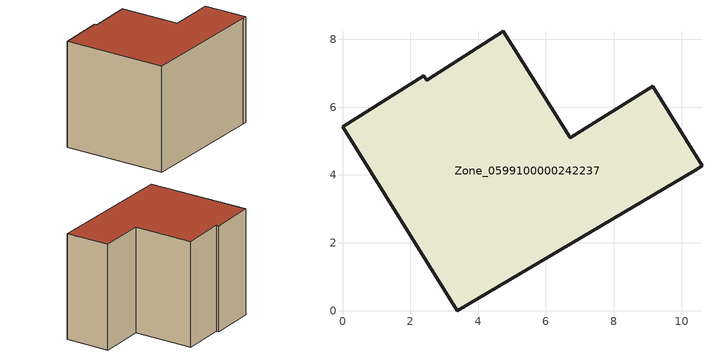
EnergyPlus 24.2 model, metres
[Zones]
Zone_0599100000242237
 floor ground (C_G): 0,5.42 2.4,6.93 2.48,6.8 4.74,8.23 6.72,5.1 9.15,6.61 10.6,4.27 10.4,4.14 3.38,0 z0
 wall outside (C_F): 10.4,4.14 10.6,4.27 9.15,6.61 6.72,5.1 4.74,8.23 2.48,6.8 2.4,6.93 0,5.42 3.38,0 10.4,4.14 z0:6.54
 roof outside (C_R): 2.4,6.93 0,5.42 3.38,0 10.4,4.14 10.6,4.27 9.15,6.61 6.72,5.1 4.74,8.23 2.48,6.8 z6.54
[BUILDING]
Pand.0599100000242237: North Axis=0; Terrain=City; Loads Convergence Tolerance Value=0.04; Temperature Convergence Tolerance Value=0.4; Solar Distribution=FullExterior; Maximum Number of Warmup Days=25; Minimum Number of Warmup Days=1
[Site:Location]
Rotterdam.The.Hague.AP_ZH_NLD Design_Conditions: Latitude=51.96; Longitude=4.45; Time Zone=1; Elevation=-4.5
[SITE:GROUNDTEMPERATURE:BUILDINGSURFACE]
18, 18, 18, 18, 18, 18, 18, 18, 18, 18, 18, 18
[MATERIAL] Thermal Absorptance=0.9; Solar Absorptance=0.7; Visible Absorptance=0.7
Name | Roughness | Thickness | Conductivity | Density | Specific Heat
G.TC.1946 | MediumSmooth | 0.15 | 1 | 540 | 1210
F.TC.1946 | Rough | 0.3 | 0.857143 | 1920 | 840
R.TC.1946 | MediumRough | 0.2 | 0.909091 | 1500 | 1000
[CONSTRUCTION]
C_G: G.TC.1946
C_F: F.TC.1946
C_R: R.TC.1946
[ZONE]
Zone_0599100000242237: Type=1; Multiplier=1; Ceiling Height=Autocalculate; Volume=Autocalculate; Floor Area=autocalculate; Part of Total Floor Area=Yes
[ZONEINFILTRATION:DESIGNFLOWRATE]
Infil_Zone_0599100000242237: Zone or ZoneList or Space or SpaceList=Zone_0599100000242237; Schedule=AlwaysOn; Design Flow Rate Calculation Method=Flow/Area; Flow Rate per Floor Area=0.003; Constant Term Coefficient=1; Temperature Term Coefficient=0; Velocity Term Coefficient=0; Velocity Squared Term Coefficient=0
[HVACTEMPLATE:ZONE:IDEALLOADSAIRSYSTEM]
Zone_0599100000242237: Maximum Heating Supply Air Temperature=50; Minimum Cooling Supply Air Temperature=13; Maximum Heating Supply Air Humidity Ratio=0.0156; Minimum Cooling Supply Air Humidity Ratio=0.0077; Heating Limit=NoLimit; Cooling Limit=NoLimit; Dehumidification Control Type=ConstantSensibleHeatRatio; Cooling Sensible Heat Ratio=0.7; Dehumidification Setpoint=60; Humidification Control Type=None; Humidification Setpoint=30; Outdoor Air Method=None; Outdoor Air Flow Rate per Person=0.00944; Outdoor Air Flow Rate per Zone Floor Area=0; Outdoor Air Flow Rate per Zone=0; Demand Controlled Ventilation Type=None; Outdoor Air Economizer Type=NoEconomizer; Heat Recovery Type=None; Sensible Heat Recovery Effectiveness=0.7; Latent Heat Recovery Effectiveness=0.65
[ZONECONTROL:THERMOSTAT]
ThermostatControl_Zone_0599100000242237: Zone or ZoneList=Zone_0599100000242237; Control Type Schedule=DualSetpointControlType; Control 1=Thermostat_Zone_0599100000242237; Temperature Difference Between Cutout And Setpoint=0
[THERMOSTATSETPOINT:DUALSETPOINT]
Thermostat_Zone_0599100000242237: Heating Setpoint Temperature Schedule=HeatingSetpoint_Zone_0599100000242237; Cooling Setpoint Temperature Schedule=CoolingSetpoint_Zone_0599100000242237
[SCHEDULE:COMPACT]
HeatingSetpoint_Zone_0599100000242237: Through: 12/31, For: AllDays, Until: 24:00, 21
CoolingSetpoint_Zone_0599100000242237: Through: 12/31, For: AllDays, Until: 24:00, 24
DualSetpointControlType: Through: 12/31, For: AllDays, Until: 24:00, 4
AlwaysOn: Through: 12/31, For: AllDays, Until: 24:00, 1
